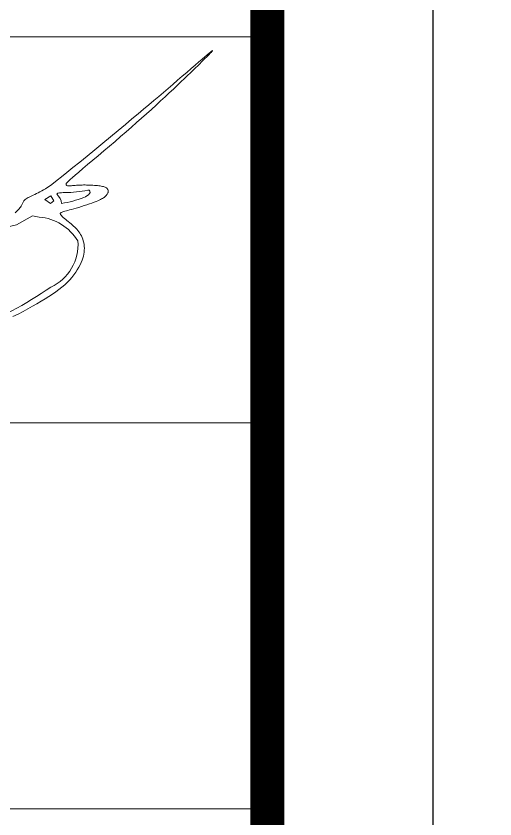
# Model space of a CAD drawing. Header units: metres. Extents: x 568006 to 1139366, y 2064802 to 4131555.
# Drawn here: x 569718.11 to 569724.26, y 2065229.44 to 2065239.75 of the extents above; entities that cross this region are included whole.
import ezdxf
from ezdxf.enums import TextEntityAlignment as Align
from ezdxf.xclip import XClip

# ---------------------------------------------------------------- set-up
doc = ezdxf.new("R2010")
doc.units = ezdxf.units.M
doc.header["$XCLIPFRAME"] = 0
doc.linetypes.add('CENTER', pattern=[2, 1.25, -0.25, 0.25, -0.25])
doc.layers.get('0').update_dxf_attribs({"linetype": 'CONTINUOUS'})
doc.layers.get('DEFPOINTS').update_dxf_attribs({"color": 152, "linetype": 'CONTINUOUS'})
for name, color, linetype, lineweight in [('A-KY HIEU', 34, 'CONTINUOUS', 20), ('A-TEXT', 7, 'CONTINUOUS', 18), ('E- RANH GIOI', 1, 'CENTER', 13), ('hung-demlonha', 7, 'CONTINUOUS', 15)]:
    doc.layers.add(name, color=color, linetype=linetype, lineweight=lineweight)
for name, color, linetype in [('BoThamCo', 94, 'CONTINUOUS'), ('ghi_chu', 7, 'CONTINUOUS'), ('LogDg', 7, 'CONTINUOUS')]:
    doc.layers.add(name, color=color, linetype=linetype)
doc.styles.add('QH1', font='arialbd.ttf', dxfattribs={"width": 0.8})

# ---------------------------------------------------------------- blocks, each defined once
blk = doc.blocks.new('tmbc_khub')
at = {"layer": 'BoThamCo'}
blk.add_lwpolyline([(-63.09786504204385, 76.70768937049434, 0.01002229398740908), (-25.29281891684514, 90.2438046601601, 0.9907412272363626), (-26.56875764718279, 93.50305647938512, -0.01001416821461539), (-64.21139999397565, 80.0257800463587), (-167.2490244038636, 45.44685930642299, 1), (-166.1354894661345, 42.12876862403937)], format="xyb", close=True, dxfattribs=at)
at = {"layer": 'LogDg'}
blk.add_lwpolyline([(-63.01832581241615, 76.47067985404283, 0.0100228539561194), (-25.20174774120096, 90.01097194012254, 0.9913355252568584), (-26.65772403567098, 93.73669077013619, -0.0100141682146343), (-64.29093922395259, 80.26278956281021), (-167.3285636337241, 45.6838688228745, 1), (-166.0559502362739, 41.89175910782069)], format="xyb", close=True, dxfattribs=at)
at = {"layer": 'hung-demlonha', "color": 7, "ltscale": 5, "style": 'QH1', "width": 0.65}
for tag, p in [('BT04', (-109.5983122446341, 191.6428845378105)), ('BT06', (-305.7984483427135, 171.199301387649)), ('BT05', (-282.5720304386923, 137.2442572098225))]:
    blk.add_attdef(tag, text='', height=3.96, rotation=1.010622213878699e-08, dxfattribs=at).set_placement(p, align=Align.CENTER)
blk = doc.blocks.new('dangquang')
blk.add_lwpolyline([(9.09348540906285, -1.892916355966804), (9.299732730246092, -1.789837793412346), (9.497489179550257, -1.687543003646624), (9.686810740750047, -1.586293244265448), (9.867753397612319, -1.48634977286585), (10.04037313390938, -1.387973847043668), (10.20472593340958, -1.291426724395933), (10.36087192683317, -1.196835923509411), (10.50888783267635, -1.103794006942991), (10.64885451638906, -1.011759798248733), (10.78085284341773, -0.9201921209764805), (10.90496367920605, -0.828549798676022), (11.02126788920214, -0.7362916548994463), (11.12984633885276, -0.6428765131965974), (11.23077989360149, -0.5477631971172343), (11.32415149236965, -0.4506261714049344), (11.41005236797457, -0.3520024655610143), (11.48857582669075, -0.252644750280524), (11.55981517480757, -0.1533056962562114), (11.6238637186093, -0.05473797418198956), (11.68081476438044, 0.04230574524592612), (11.73076161840413, 0.1370727913358962), (11.77379758696588, 0.2288104933928992), (11.810043968233, 0.3169579769750328), (11.83973402792174, 0.4017215526439486), (11.86312902362386, 0.483499327213309), (11.88049021293364, 0.5626894074955828), (11.89207885345263, 0.6396899003044609), (11.89815620277614, 0.7148989124535774), (11.89898351849706, 0.7887145507566515), (11.89482205821503, 0.8615349220261237), (11.88594344688863, 0.9336202471212403), (11.87266077894208, 1.004679203089125), (11.85529751615547, 1.074282581020185), (11.83417712031815, 1.142001172008264), (11.80962305321759, 1.207405767142575), (11.78195877663745, 1.270067157516991), (11.75150775236375, 1.329556134223026), (11.71859344218228, 1.385443488353417), (11.68348332411097, 1.437483513357364), (11.64622094107631, 1.486164512124162), (11.6067938522466, 1.532158289901929), (11.56518961677978, 1.57613665193648), (11.52139579384072, 1.618771403475932), (11.47539994259205, 1.660734349768404), (11.42718962219362, 1.702697296059711), (11.37675239180749, 1.745332047597998), (11.32429559873367, 1.78907092350164), (11.27090574281704, 1.833388298367879), (11.21788911203919, 1.877519060665293), (11.16655199437707, 1.920698098861408), (11.11820067781673, 1.962160301427161), (11.0741414503409, 2.001140556826527), (11.03568059992233, 2.036873753530472), (11.00412441455012, 2.068594780006464), (10.98051688786666, 2.095769716960859), (10.96485283619427, 2.118789414050781), (10.95686478151663, 2.138275913173374), (10.95628524581605, 2.154851256223424), (10.96284675108222, 2.169137485096968), (10.9762818192952, 2.181756641689958), (10.99632297244091, 2.193330767898374), (11.02270273250599, 2.204481905617087), (11.05526247880607, 2.215797884438444), (11.09427901998447, 2.22772968473592), (11.14013802201555, 2.240694074581626), (11.19322515087856, 2.255107822044323), (11.25392607254378, 2.271387695193795), (11.32262645299147, 2.289950462101046), (11.39971195819157, 2.31121289083714), (11.4855682541239, 2.335591749469557), (11.58009063040095, 2.363309936347434), (11.68121287119277, 2.39381487091751), (11.7863783843087, 2.426360102905676), (11.8930305775541, 2.460199182037996), (11.99861285873874, 2.494585658038062), (12.10056863567161, 2.528773080631879), (12.19634131615931, 2.562014999544289), (12.28337430801082, 2.593564964498881), (12.3597268405133, 2.6228527704275), (12.42592142885383, 2.650013193069981), (12.48309640970831, 2.675357253378991), (12.53239011974028, 2.699195972299009), (12.5749408956251, 2.721840370780342), (12.61188707402493, 2.743601469767526), (12.6443669916149, 2.764790290212062), (12.67351898506115, 2.785717853059566), (12.70028233763014, 2.806650599590284), (12.72480011895118, 2.827676652404278), (12.74701634526207, 2.848839554437234), (12.76687503278674, 2.870182848619095), (12.78432019775335, 2.891750077882108), (12.79929585639456, 2.913584785163209), (12.81174602493945, 2.935730513389956), (12.82161471961717, 2.958230805498118), (12.8288428464457, 2.98107736759448), (12.83335887060923, 3.004054558488804), (12.83508814708046, 3.026894900166468), (12.83395603083022, 3.049330914611716), (12.8298878768303, 3.071095123810011), (12.82280904005586, 3.091920049744459), (12.81264487547867, 3.111538214402771), (12.79932073807163, 3.129682139766885), (12.78275161543934, 3.146151735695099), (12.76281102573216, 3.161016463532377), (12.73936211973501, 3.174413172495349), (12.71226804822618, 3.186478711799509), (12.68139196199081, 3.197349930666178), (12.64659701181176, 3.207163678308518), (12.60774634847371, 3.216056803946657), (12.56470312275644, 3.224166156793729), (12.51744763666829, 3.231605777868339), (12.46642879710953, 3.238398475370872), (12.41221266220623, 3.244544249300162), (12.35536529008721, 3.250043099659763), (12.29645273887138, 3.254895026446121), (12.23604106668552, 3.259100029662733), (12.17469633165933, 3.262658109306159), (12.11298459191062, 3.265569265378673), (12.05140555443541, 3.267828314198198), (11.99019352167909, 3.269409337349742), (11.92951644495201, 3.270281232739592), (11.8695422755676, 3.270412898274174), (11.81043896483675, 3.269773231858636), (11.75237446407141, 3.268331131397076), (11.69551672458601, 3.266055494794642), (11.6400336976925, 3.262915219957733), (11.5861327306817, 3.258944519188759), (11.53417875480909, 3.2544388623906), (11.48457609730031, 3.249759033861125), (11.43772908538995, 3.245265817900446), (11.39404204631057, 3.241319998807541), (11.35391930729566, 3.238282360883687), (11.31776519557513, 3.236513688425561), (11.28598403837952, 3.236374765735604), (11.25886715866909, 3.238144474929214), (11.23625386228389, 3.241774089390901), (11.21787045078884, 3.247132980323897), (11.20344322575204, 3.254090518929104), (11.19269848874023, 3.262516076406257), (11.185362541313, 3.272279023962113), (11.181161685044, 3.283248732794107), (11.17982222149567, 3.295294574106606), (11.18166082421385, 3.308764610441671), (11.18935565466711, 3.325921669706958), (11.20617524631155, 3.349507271150145), (11.23538813258824, 3.382262934021213), (11.2802628469567, 3.426930177566618), (11.34406792285904, 3.486250521036368), (11.43007189375066, 3.562965483678056), (11.54154329307914, 3.659816584740554), (11.68050444151459, 3.778556885230159), (11.84399280859907, 3.916985613180827), (12.02779965109028, 4.071913538384052), (12.22771622575056, 4.240151430633631), (12.43953378933782, 4.418510059721086), (12.65904359861577, 4.60380019543905), (12.88203691034062, 4.792832607577822), (13.10430498127425, 4.982418065931199), (13.32234336398494, 5.169890367615523), (13.53546479426041, 5.354675419048675), (13.74368630369963, 5.536722153969833), (13.94702492390013, 5.715979506121755), (14.14549768645963, 5.892396409245947), (14.33912162297827, 6.065921797083945), (14.52791376505115, 6.236504603376176), (14.71189114427614, 6.404093761864146), (14.8909420516477, 6.568502554734977), (15.06443981575967, 6.729001657957923), (15.23162902459569, 6.884726095945609), (15.39175426614872, 7.034810893113985), (15.54406012840525, 7.178391073875616), (15.68779119935425, 7.314601662645373), (15.8221920669796, 7.442577683836959), (15.9465073192755, 7.56145416186402), (16.06025893623314, 7.670648707052266), (16.16407846586731, 7.77070927337374), (16.25887484820748, 7.862466400707859), (16.3455570232735, 7.946750628939867), (16.42503393108791, 8.024392497949094), (16.49821451167759, 8.096222547619618), (16.56600770505895, 8.163071317833186), (16.62932245126296, 8.225769348470294), (16.68876639391476, 8.284872200515622), (16.74374199108058, 8.339835519353898), (16.79335040442368, 8.389839971472782), (16.83669279561559, 8.434066223357604), (16.8728703263223, 8.47169494149486), (16.9009841582174, 8.501906792372267), (16.92013545296106, 8.523882442475099), (16.92942537222825, 8.536802558289878), (16.92791682801862, 8.539826742784157), (16.91451973367202, 8.532030344845055), (16.88810575286698, 8.512467649843103), (16.84754654927019, 8.480192943145312), (16.79171378656247, 8.434260510119856), (16.71947912841642, 8.373724636137268), (16.62971423850468, 8.297639606564559), (16.52129078050098, 8.205059706772232), (16.39374325461756, 8.095625706442888), (16.2492575071899, 7.971324312534222), (16.09068222109647, 7.8347287163148), (15.92086607921124, 7.688412109056742), (15.74265776440689, 7.534947682032168), (15.55890595955839, 7.376908626511948), (15.37245934754196, 7.216868133767065), (15.1861666112319, 7.057399395070775), (15.0018299093407, 6.900167880272278), (14.81706530393171, 6.743208173552802), (14.62844233291878, 6.583647137670567), (14.43253053420528, 6.418611635385105), (14.22589944569575, 6.245228529457023), (14.00511860529491, 6.060624682643464), (13.76675755091412, 5.861926957705094), (13.50738582045358, 5.646262217402494), (13.22541935731374, 5.412304512953654), (12.92665972682698, 5.164916649423333), (12.61875489982845, 4.910508620333644), (12.3093528471428, 4.655490419207865), (12.00610153960133, 4.40627203957041), (11.71664894802677, 4.169263474944529), (11.44864304325381, 3.950874718852361), (11.20973179610633, 3.757515764819487), (11.00554377891422, 3.593945849926484), (10.83362996999824, 3.45832118549481), (10.68952194918347, 3.347147226403251), (10.56875129628861, 3.25692942753065), (10.4668495911402, 3.184173243756902), (10.37934841355593, 3.125384129961986), (10.30177934336075, 3.077067541024661), (10.22967396037836, 3.035728931823769), (10.15938944657057, 2.998384646610162), (10.0905853924744, 2.964094587103261), (10.02374699077052, 2.932429544396967), (9.95935943413474, 2.902960309582795), (9.897907915248766, 2.875257673752287), (9.83987762678828, 2.848892427999317), (9.78575376143283, 2.823435363413097), (9.736021511863896, 2.798457271086306), (9.691048919533614, 2.773598403457811), (9.650735421001968, 2.748776858341671), (9.614863301608239, 2.7239801949016), (9.583214846684655, 2.699195972299009), (9.555572341571747, 2.674411749697555), (9.53171807160436, 2.649615086257484), (9.511434322118816, 2.624793541142509), (9.494503378453146, 2.599934673512848), (9.48054890525475, 2.574971095496807), (9.468560084452179, 2.549615631087022), (9.457367477270964, 2.523526157240639), (9.4458016449546, 2.496360550913749), (9.432693148737826, 2.467776689064721), (9.41687254985402, 2.437432448650725), (9.397170409542241, 2.40498570662902), (9.372417289035639, 2.370094339956779), (9.341854297218902, 2.332683703605824), (9.306364733591408, 2.293749064610836), (9.26724244529214, 2.25455316802001), (9.225781279461899, 2.216358758880318), (9.183275083249441, 2.180428582242257)])
blk.add_lwpolyline([(10.34618519515914, 2.695346576038077), (10.58213119243453, 2.839329570587523), (10.6999708091754, 2.65460800920826), (10.56939177440779, 2.543138101479059)], close=True)
blk.add_lwpolyline([(10.34618519515914, 2.695346576038077), (10.58213119243453, 2.839329570587523), (10.6999708091754, 2.65460800920826), (10.56939177440779, 2.543138101479059)], close=True)
blk.add_lwpolyline([(10.34618519515914, 2.695346576038077), (10.58213119243453, 2.839329570587523), (10.6999708091754, 2.65460800920826), (10.56939177440779, 2.543138101479059)], close=True)
for points in [[(10.81462557141151, 2.912581224237584), (10.85284382549071, 2.950799478315531, -0.0381981062568507), (11.14266558558631, 2.973093459862071, 0.05340193692857), (12.03123999290938, 3.068639095057534, -0.7410859140426397), (12.10767650106754, 2.931690351275989, -0.1117975373424898), (11.87518212209295, 2.778817334964202, -0.048427576705476), (11.00890169631293, 2.546322955984891, 0.1815005381186786)], [(10.81462557141151, 2.912581224237584), (10.85284382549071, 2.950799478315531, -0.0381981062568331), (11.14266558558631, 2.973093459862071, 0.0534019369285857), (12.03123999290938, 3.068639095057534, -0.7410859140426015), (12.10767650106754, 2.931690351275989, -0.1117975373426117), (11.87518212209056, 2.778817334964202, -0.0484275767054531), (11.00890169631293, 2.546322955984891, 0.1815005381186785)], [(10.81462557141151, 2.912581224237584), (10.85284382549071, 2.950799478315531, -0.0381981062568271), (11.14266558558631, 2.973093459862071, 0.053401936928596), (12.03123999290938, 3.068639095057534, -0.7410859140448597), (12.10767650106754, 2.931690351275989, -0.1117975373423331), (11.87518212209295, 2.778817334964202, -0.0484275767054719), (11.00890169631293, 2.546322955984891, 0.1815005381186808)], [(2.911932644274316, -3.194321188136456), (3.348895244274104, -2.707166938135828), (4.116876544160277, -1.98890986132804), (5.881285940780799, -0.568464751411426), (8.629815379925503, 1.444363296722088), (8.840015777357166, 1.622715149088549), (9.231752881664534, 1.705521366258409), (9.871908637475713, 2.065409925498329, 0.0354340132228959), (10.12988185250731, 2.011267398886645, -0.2389448697288452), (11.64587259761822, 1.074920173964728, -0.3157248386914669), (10.58213119243453, -0.7308923312441777, -0.0554539840223891), (7.435494939973069, -2.431604637736655, 0.0075436482318731), (5.062778332602988, -3.231003118877027, -0.058880111558125), (2.823825614503107, -3.737394985417097, -0.6357965766803656), (2.672784194274072, -3.507280888136222)]]:
    blk.add_lwpolyline(points, format="xyb", close=True)
blk = doc.blocks.new('A$C33BC4D2A')
at = {"layer": 'A-KY HIEU', "color": 0}
for p, q in [((353.6623733472079, -181.1322771366686), (414.9847733476199, -181.1322771366686)), ((353.6623733472079, -192.8127342816442), (414.9847733476199, -192.8127342816442)), ((353.6623733472079, -204.4931914228946), (414.9847733476199, -204.4931914228946))]:
    blk.add_line(p, q, dxfattribs=at)
at = {"layer": 'A-KY HIEU', "color": 0, "const_width": 1.022040000000003}
blk.add_lwpolyline([(14.34509334713221, -292.0966199915856), (14.34509334713221, -4.903379993513227), (414.9847733476199, -4.903379993513227), (414.9847733476199, -292.0966199915856)], close=True, dxfattribs=at)
at = {"layer": 'DEFPOINTS', "color": 125}
blk.add_lwpolyline([(0, -296.9999999944121), (420, -296.9999999944121), (420, 3.725290298461914e-09), (0, 3.725290298461914e-09)], close=True, dxfattribs=at)
at = {"layer": 'A-TEXT', "xscale": 0.7716810816000003, "yscale": 0.7716810816000003, "zscale": 0.7716810816000003}
blk.add_blockref('dangquang', (400.2640436231159, -188.1411440353841), dxfattribs=at)

msp = doc.modelspace()

# ---------------------------------------------------------------- block references
at = {"layer": 'ghi_chu'}
ref = msp.add_blockref('tmbc_khub', (569786.4083202254, 2065163.987334332), dxfattribs=at)
XClip(ref).set_block_clipping_path([(-201.6066774618812, 54.73821185203269), (-109.98410809156485, 137.3826739990618)])

# ---------------------------------------------------------------- next in the draw order: block references
at = {"layer": 'E- RANH GIOI', "xscale": 0.4242857142857144, "yscale": 0.4242857142857144, "zscale": 0.4242857142857144}
msp.add_blockref('A$C33BC4D2A', (569545.2691861751, 2065316.331413637), dxfattribs=at)

doc.saveas('drawing.dxf')
